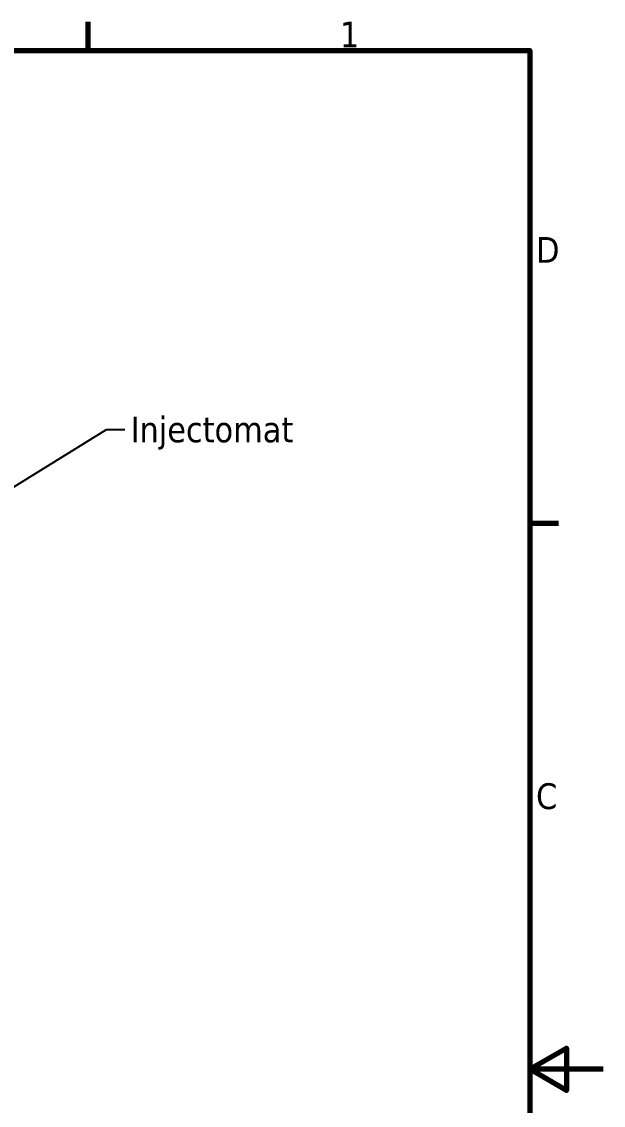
# Model space of a CAD drawing. Header units: millimetres. Extents: x -2015 to 3360, y -4745 to 2376.
# Drawn here: x 2728 to 3360, y 1149 to 2327 of the extents above; entities that cross this region are included whole.
import ezdxf

# ---------------------------------------------------------------- set-up
doc = ezdxf.new("R2010")
doc.units = ezdxf.units.MM
doc.header["$LTSCALE"] = 8
doc.layers.add('Border (ISO)', color=7, linetype='Continuous', lineweight=70)
doc.layers.add('Symbol (ISO)', color=7, linetype='Continuous', lineweight=25)
doc.styles.add('Note Text (ISO)', font='tahoma.ttf')
doc.dimstyles.new('Default - Method 1b (ISO)$7', dxfattribs={"dimscale": 8, "dimtxt": 3.5, "dimasz": 2.5, "dimexe": 3.175, "dimexo": 0, "dimgap": 0.762, "dimtad": 1, "dimtoh": 1, "dimrnd": 1e-08, "dimtxsty": 'Note Text (ISO)', "dimcen": 0.09, "dimdle": 10, "dimclrd": 256, "dimclre": 256, "dimclrt": 256, "dimazin": 2, "dimtfac": 1, "dimtmove": 0, "dimatfit": 3, "dimfxl": 1, "dimtolj": 1, "dimlwd": -1, "dimlwe": -1, "dimarcsym": 0})

# ---------------------------------------------------------------- blocks, each defined once
blk = doc.blocks.new('Borders Default Border')
at = {"layer": 'Border (ISO)'}
for p, q in [((350, 287), (350, 290.9)), ((410, 222.75), (413.9, 222.75))]:
    blk.add_line(p, q, dxfattribs=at)
at = {"layer": 'Border (ISO)', "flags": 128}
for points in [[(10, 10), (10, 287), (410, 287), (410, 10), (10, 10)], [(420, 148.5), (410, 148.5), (415, 151.39), (415, 145.61), (410, 148.5)]]:
    blk.add_lwpolyline(points, dxfattribs=at)
at = {"layer": 'Border (ISO)', "char_height": 3.5, "attachment_point": 7, "style": 'Note Text (ISO)'}
for s, insert in [('1', (384.21, 287.4)), ('D', (410.87, 258.13)), ('C', (410.86, 183.81))]:
    blk.add_mtext(s, dxfattribs=dict(at, insert=insert))

msp = doc.modelspace()

# ---------------------------------------------------------------- block references
at = {"xscale": 8, "yscale": 8, "zscale": 8}
msp.add_blockref('Borders Default Border', (0, 0), dxfattribs=at)

# ---------------------------------------------------------------- texts
at = {"layer": 'Symbol (ISO)', "insert": (2846.2, 1897.8), "char_height": 28, "width": 183.929, "attachment_point": 1, "style": 'Note Text (ISO)'}
msp.add_mtext('\\fTahoma|b0|i0;Injectomat', dxfattribs=at)

# ---------------------------------------------------------------- leaders
at = {"layer": 'Symbol (ISO)', "annotation_type": 0, "has_hookline": 1, "hookline_direction": 0, "text_width": 182.2}
msp.add_leader([(2698.4, 1808.3), (2820.1, 1883.8), (2840.1, 1883.8)], dimstyle='Default - Method 1b (ISO)$7', override={"dimtad": 0}, dxfattribs=at)

doc.saveas('drawing.dxf')
